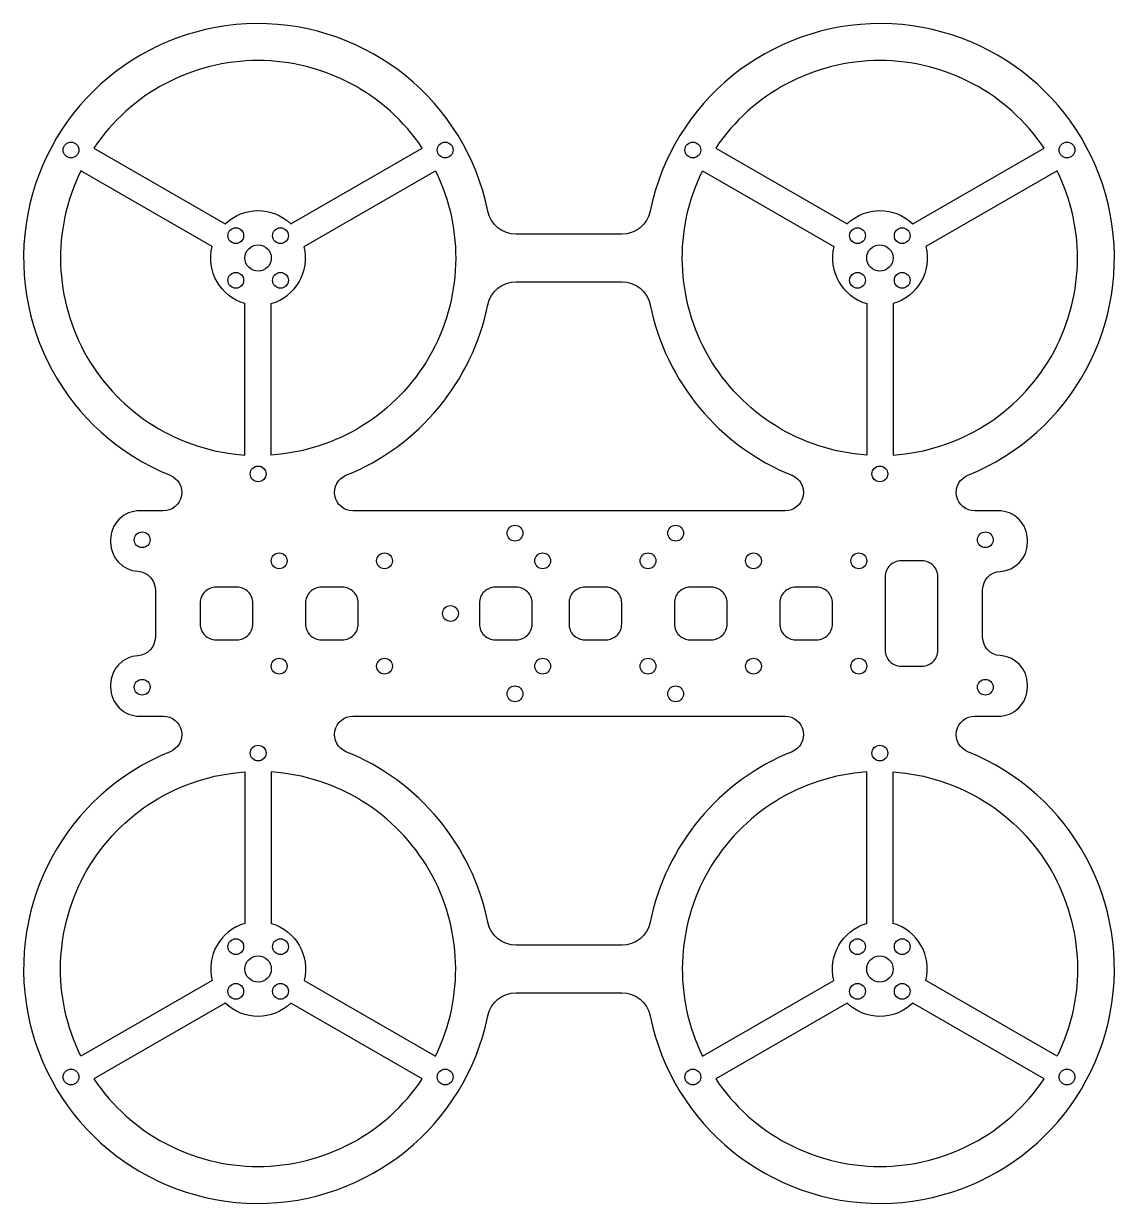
# Model space of a CAD drawing. Header units: millimetres. Extents: x -162 to 44, y -44 to 179.
import ezdxf

# ---------------------------------------------------------------- set-up
doc = ezdxf.new("R2010")
doc.units = ezdxf.units.MM
doc.layers.get('0').update_dxf_attribs({"linetype": 'CONTINUOUS'})

msp = doc.modelspace()

# ---------------------------------------------------------------- linework, layer by layer
for points in [[(-69.01, 139.5, -0.356394), (-74.4, 143.9, 1.671667), (-134.68, 93.74, -0.824224), (-135.99, 87), (-140.5, 87, 0.414214), (-146, 81.5), (-146, 81, 0.398025), (-140.81, 75.51, -0.398025), (-137.5, 72.01), (-137.5, 62.99, -0.398025), (-140.81, 59.49, 0.398025), (-146, 54), (-146, 53.5, 0.414214), (-140.5, 48), (-135.99, 48, -0.824224), (-134.68, 41.26, 1.671667), (-74.4, -8.9, -0.356394), (-69.01, -4.5), (-48.99, -4.5, -0.356394), (-43.6, -8.9, 1.671667), (16.68, 41.26, -0.824224), (17.99, 48), (22.5, 48, 0.414214), (28, 53.5), (28, 54.01, 0.398025), (22.81, 59.51, -0.398025), (19.5, 63), (19.5, 72, -0.398025), (22.81, 75.49, 0.398025), (28, 80.99), (28, 81.5, 0.414214), (22.5, 87), (17.99, 87, -0.824224), (16.68, 93.74, 1.671667), (-43.6, 143.9, -0.356394), (-48.99, 139.5)], [(-111.76, 141.49), (-86.85, 155.87, 0.533697), (-149.15, 155.87), (-124.24, 141.49, -0.402731)], [(6.24, 141.49), (31.15, 155.87, 0.533697), (-31.15, 155.87), (-6.24, 141.49, -0.402731)], [(-126.74, 137.16), (-151.65, 151.54, 0.533697), (-120.5, 97.58), (-120.5, 126.35, -0.402731)], [(-84.35, 151.54, -0.533697), (-115.5, 97.58), (-115.5, 126.35, 0.402731), (-109.26, 137.16)], [(-2.5, 97.58, -0.533697), (-33.65, 151.54), (-8.74, 137.16, 0.402731), (-2.5, 126.35)], [(2.5, 126.35), (2.5, 97.58, 0.533697), (33.65, 151.54), (8.74, 137.16, -0.402731)], [(-48.99, 130.5, -0.356394), (-43.6, 126.1, 0.251404), (-16.68, 93.74, -0.824224), (-17.99, 87), (-100.01, 87, -0.824224), (-101.32, 93.74, 0.251404), (-74.4, 126.1, -0.356394), (-69.01, 130.5)], [(11, 60.5), (11, 74.5, 0.414214), (8, 77.5), (4, 77.5, 0.414214), (1, 74.5), (1, 60.5, 0.414214), (4, 57.5), (8, 57.5, 0.414214)], [(-126, 62.5), (-122, 62.5, 0.414214), (-119, 65.5), (-119, 69.5, 0.414214), (-122, 72.5), (-126, 72.5, 0.414214), (-129, 69.5), (-129, 65.5, 0.414214)], [(-99, 65.5), (-99, 69.5, 0.414214), (-102, 72.5), (-106, 72.5, 0.414214), (-109, 69.5), (-109, 65.5, 0.414214), (-106, 62.5), (-102, 62.5, 0.414214)], [(-69, 72.5), (-73, 72.5, 0.414214), (-76, 69.5), (-76, 65.5, 0.414214), (-73, 62.5), (-69, 62.5, 0.414214), (-66, 65.5), (-66, 69.5, 0.414214)], [(-49, 65.5), (-49, 69.5, 0.414214), (-52, 72.5), (-56, 72.5, 0.414214), (-59, 69.5), (-59, 65.5, 0.414214), (-56, 62.5), (-52, 62.5, 0.414214)], [(-32, 72.5), (-36, 72.5, 0.414214), (-39, 69.5), (-39, 65.5, 0.414214), (-36, 62.5), (-32, 62.5, 0.414214), (-29, 65.5), (-29, 69.5, 0.414214)], [(-19, 69.5), (-19, 65.5, 0.414214), (-16, 62.5), (-12, 62.5, 0.414214), (-9, 65.5), (-9, 69.5, 0.414214), (-12, 72.5), (-16, 72.5, 0.414214)], [(-69.01, 4.5, -0.356394), (-74.4, 8.9, 0.251404), (-101.32, 41.26, -0.824224), (-100.01, 48), (-17.99, 48, -0.824224), (-16.68, 41.26, 0.251404), (-43.6, 8.9, -0.356394), (-48.99, 4.5)], [(-151.65, -16.54, -0.533697), (-120.5, 37.42), (-120.5, 8.65, 0.402731), (-126.74, -2.16)], [(-109.26, -2.16), (-84.35, -16.54, 0.533697), (-115.5, 37.42), (-115.5, 8.65, -0.402731)], [(-2.5, 8.65), (-2.5, 37.42, 0.533697), (-33.65, -16.54), (-8.74, -2.16, -0.402731)], [(2.5, 37.42, -0.533697), (33.65, -16.54), (8.74, -2.16, 0.402731), (2.5, 8.65)], [(-124.24, -6.49), (-149.15, -20.87, 0.533697), (-86.85, -20.87), (-111.76, -6.49, -0.402731)], [(-6.24, -6.49), (-31.15, -20.87, 0.533697), (31.15, -20.87), (6.24, -6.49, -0.402731)]]:
    msp.add_lwpolyline(points, format="xyb", close=True)
for centre, radius in [((-153.51, 155.5), 1.5), ((-82.49, 155.5), 1.5), ((-35.51, 155.5), 1.5), ((35.51, 155.5), 1.5), ((-122.24, 139.24), 1.5), ((-113.76, 139.24), 1.5), ((-4.24, 139.24), 1.5), ((4.24, 139.24), 1.5), ((-118, 135), 2.5), ((0, 135), 2.5), ((-122.24, 130.76), 1.5), ((-113.76, 130.76), 1.5), ((-4.24, 130.76), 1.5), ((4.24, 130.76), 1.5), ((-118, 94), 1.5), ((0, 94), 1.5), ((-140, 81.5), 1.5), ((-69.25, 82.75), 1.5), ((-38.75, 82.75), 1.5), ((20, 81.5), 1.5), ((-114, 77.5), 1.5), ((-94, 77.5), 1.5), ((-64, 77.5), 1.5), ((-44, 77.5), 1.5), ((-24, 77.5), 1.5), ((-4, 77.5), 1.5), ((-81.5, 67.5), 1.5), ((-114, 57.5), 1.5), ((-94, 57.5), 1.5), ((-64, 57.5), 1.5), ((-44, 57.5), 1.5), ((-24, 57.5), 1.5), ((-4, 57.5), 1.5), ((-140, 53.5), 1.5), ((20, 53.5), 1.5), ((-69.25, 52.25), 1.5), ((-38.75, 52.25), 1.5), ((-118, 41), 1.5), ((0, 41), 1.5), ((-122.24, 4.24), 1.5), ((-113.76, 4.24), 1.5), ((-4.24, 4.24), 1.5), ((4.24, 4.24), 1.5), ((-118, 0), 2.5), ((0, 0), 2.5), ((-122.24, -4.24), 1.5), ((-113.76, -4.24), 1.5), ((-4.24, -4.24), 1.5), ((4.24, -4.24), 1.5), ((-153.51, -20.5), 1.5), ((-82.49, -20.5), 1.5), ((-35.51, -20.5), 1.5), ((35.51, -20.5), 1.5)]:
    msp.add_circle(centre, radius)

doc.saveas('drawing.dxf')
